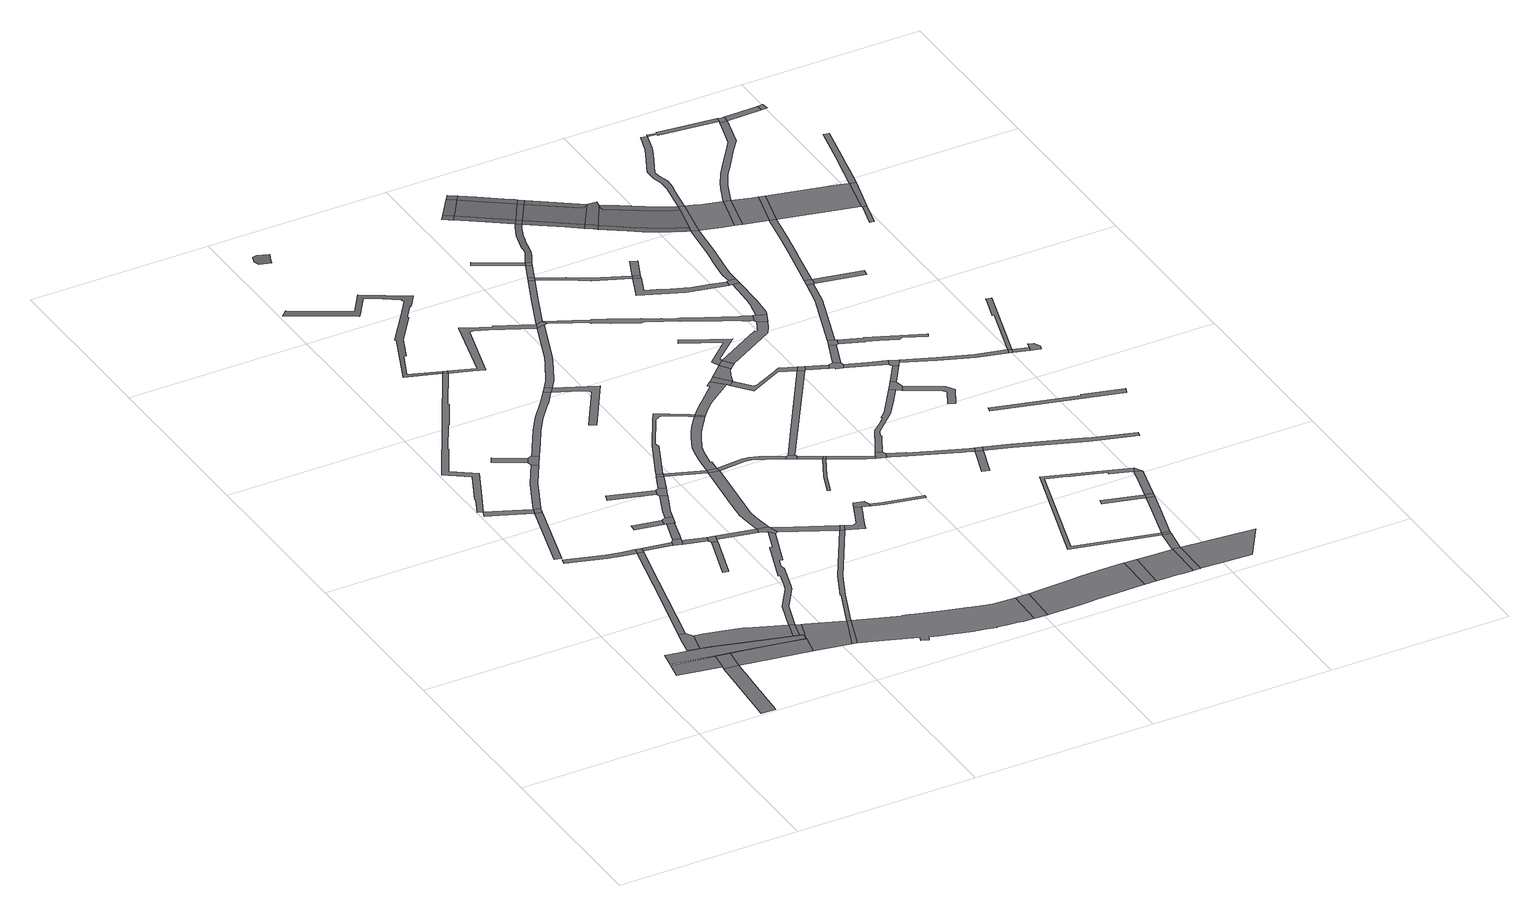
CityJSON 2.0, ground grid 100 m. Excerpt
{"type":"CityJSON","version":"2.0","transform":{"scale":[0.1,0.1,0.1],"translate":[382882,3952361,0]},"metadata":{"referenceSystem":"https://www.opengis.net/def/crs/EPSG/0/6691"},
"CityObjects":{
"road1":{"type":"Road","attributes":{"name":"都道25号","class":"1040","function":"3","RoadStructureAttribute.sectionType":"1"},"geometry":[{"type":"MultiSurface","lod":"1","boundaries":[[[0,1,2,3,4,5]]]}]},
"road2":{"type":"Road","attributes":{"class":"1040","RoadStructureAttribute.sectionType":"1"},"geometry":[{"type":"MultiSurface","lod":"1","boundaries":[[[6,7,8,9,10,11,12]]]}]},
"road3":{"type":"Road","attributes":{"name":"都道25号","class":"1040","function":"3","RoadStructureAttribute.sectionType":"4"},"geometry":[{"type":"MultiSurface","lod":"1","boundaries":[[[13,14,15,16,17,18,19]]]}]},
"road4":{"type":"Road","attributes":{"name":"都道25号","class":"1040","function":"3","RoadStructureAttribute.sectionType":"4"},"geometry":[{"type":"MultiSurface","lod":"1","boundaries":[[[4,3,20,6,12,21]]]}]},
"road5":{"type":"Road","attributes":{"name":"都道25号","class":"1040","function":"3","RoadStructureAttribute.sectionType":"1"},"geometry":[{"type":"MultiSurface","lod":"1","boundaries":[[[22,23,24,25,26,27,28,29,30]]]}]},
"road6":{"type":"Road","attributes":{"class":"1040","RoadStructureAttribute.sectionType":"1"},"geometry":[{"type":"MultiSurface","lod":"1","boundaries":[[[31,32,33,34]]]}]},
"road7":{"type":"Road","attributes":{"class":"1040","RoadStructureAttribute.sectionType":"1"},"geometry":[{"type":"MultiSurface","lod":"1","boundaries":[[[35,36,37,31,38]]]}]},
"road8":{"type":"Road","attributes":{"class":"1040","RoadStructureAttribute.sectionType":"1"},"geometry":[{"type":"MultiSurface","lod":"1","boundaries":[[[39,40,41,13,19,42,43]]]}]},
"road9":{"type":"Road","attributes":{"name":"都道25号","class":"1040","function":"3","RoadStructureAttribute.sectionType":"1"},"geometry":[{"type":"MultiSurface","lod":"1","boundaries":[[[21,12,44,45,46,47]]]}]},
"road10":{"type":"Road","attributes":{"name":"都道25号","class":"1040","function":"3","RoadStructureAttribute.sectionType":"1"},"geometry":[{"type":"MultiSurface","lod":"1","boundaries":[[[18,17,48,49,50,51,52,53,54,55]]]}]},
"road11":{"type":"Road","attributes":{"class":"1040","RoadStructureAttribute.sectionType":"1"},"geometry":[{"type":"MultiSurface","lod":"1","boundaries":[[[56,57,58,59,39,60,61,62]]]}]},
"road12":{"type":"Road","attributes":{"class":"1040","RoadStructureAttribute.sectionType":"4"},"geometry":[{"type":"MultiSurface","lod":"1","boundaries":[[[38,31,34,63,64]]]}]},
"road13":{"type":"Road","attributes":{"class":"1040","RoadStructureAttribute.sectionType":"4"},"geometry":[{"type":"MultiSurface","lod":"1","boundaries":[[[60,39,43,65,66]]]}]},
"road14":{"type":"Road","attributes":{"name":"都道25号","class":"1040","function":"3","RoadStructureAttribute.sectionType":"4"},"geometry":[{"type":"MultiSurface","lod":"1","boundaries":[[[50,49,67,68,69]]]}]},
"road15":{"type":"Road","attributes":{"name":"都道25号","class":"1040","function":"3","RoadStructureAttribute.sectionType":"1"},"geometry":[{"type":"MultiSurface","lod":"1","boundaries":[[[68,67,70,71,72]]]}]},
"road16":{"type":"Road","attributes":{"class":"1040","RoadStructureAttribute.sectionType":"1"},"geometry":[{"type":"MultiSurface","lod":"1","boundaries":[[[73,74,38,64,75,76]]]}]},
"road17":{"type":"Road","attributes":{"class":"1040","RoadStructureAttribute.sectionType":"1"},"geometry":[{"type":"MultiSurface","lod":"1","boundaries":[[[77,78,79,80,81,82,35,83,84,85,86,87,88,89,90,91,92]]]}]},
"road18":{"type":"Road","attributes":{"class":"1040","RoadStructureAttribute.sectionType":"1"},"geometry":[{"type":"MultiSurface","lod":"1","boundaries":[[[66,65,93,94,95]]]}]},
"road19":{"type":"Road","attributes":{"name":"都道25号","class":"1040","function":"3","RoadStructureAttribute.sectionType":"1"},"geometry":[{"type":"MultiSurface","lod":"1","boundaries":[[[71,70,45,44,96,97,98,99]]]}]},
"road20":{"type":"Road","attributes":{"class":"1040","RoadStructureAttribute.sectionType":"1"},"geometry":[{"type":"MultiSurface","lod":"1","boundaries":[[[100,101,102,103]]]}]},
"road21":{"type":"Road","attributes":{"class":"1040","RoadStructureAttribute.sectionType":"4"},"geometry":[{"type":"MultiSurface","lod":"1","boundaries":[[[104,95,94,105,106,107]]]}]},
"road22":{"type":"Road","attributes":{"class":"1040","RoadStructureAttribute.sectionType":"1"},"geometry":[{"type":"MultiSurface","lod":"1","boundaries":[[[108,109,110,111]]]}]},
"road23":{"type":"Road","attributes":{"name":"都道25号","class":"1040","function":"3","RoadStructureAttribute.sectionType":"4"},"geometry":[{"type":"MultiSurface","lod":"1","boundaries":[[[97,96,112,113,114]]]}]},
"road24":{"type":"Road","attributes":{"class":"1040","RoadStructureAttribute.sectionType":"4"},"geometry":[{"type":"MultiSurface","lod":"1","boundaries":[[[115,103,102,73,76,116]]]}]},
"road25":{"type":"Road","attributes":{"class":"1040","RoadStructureAttribute.sectionType":"1"},"geometry":[{"type":"MultiSurface","lod":"1","boundaries":[[[117,118,119,120]]]}]},
"road26":{"type":"Road","attributes":{"class":"1040","RoadStructureAttribute.sectionType":"1"},"geometry":[{"type":"MultiSurface","lod":"1","boundaries":[[[121,104,107,122,123]]]}]},
"road27":{"type":"Road","attributes":{"class":"1040","RoadStructureAttribute.sectionType":"1"},"geometry":[{"type":"MultiSurface","lod":"1","boundaries":[[[106,105,124,125,126]]]}]},
"road28":{"type":"Road","attributes":{"class":"1040","RoadStructureAttribute.sectionType":"4"},"geometry":[{"type":"MultiSurface","lod":"1","boundaries":[[[127,111,110,121,123,128,129,130]]]}]},
"road29":{"type":"Road","attributes":{"class":"1040","RoadStructureAttribute.sectionType":"1"},"geometry":[{"type":"MultiSurface","lod":"1","boundaries":[[[131,132,133,134,135,136,137,138,50,69,139,140,141,142,143,144,145,146]]]}]},
"road30":{"type":"Road","attributes":{"class":"1040","RoadStructureAttribute.sectionType":"4"},"geometry":[{"type":"MultiSurface","lod":"1","boundaries":[[[125,124,117,120,147,148]]]}]},
"road31":{"type":"Road","attributes":{"class":"1040","RoadStructureAttribute.sectionType":"1"},"geometry":[{"type":"MultiSurface","lod":"1","boundaries":[[[149,150,151,152,153]]]}]},
"road32":{"type":"Road","attributes":{"class":"1040","RoadStructureAttribute.sectionType":"1"},"geometry":[{"type":"MultiSurface","lod":"1","boundaries":[[[154,155,156,127,130,157,158,159,160]]]}]},
"road33":{"type":"Road","attributes":{"class":"1040","RoadStructureAttribute.sectionType":"1"},"geometry":[{"type":"MultiSurface","lod":"1","boundaries":[[[148,147,161,162]]]}]},
"road34":{"type":"Road","attributes":{"class":"1040","RoadStructureAttribute.sectionType":"4"},"geometry":[{"type":"MultiSurface","lod":"1","boundaries":[[[163,153,152,154,160,164,165]]]}]},
"road35":{"type":"Road","attributes":{"class":"1040","RoadStructureAttribute.sectionType":"1"},"geometry":[{"type":"MultiSurface","lod":"2","boundaries":[[[166,167,168,169,170,171,172,173,174,175,176,177,178,179,180,181,182,183,184,185,186,187,188,189,190,77,191]]],"semantics":{"surfaces":[{"type":"TrafficArea","function":"1000"}],"values":[0]}}]},
"road36":{"type":"Road","attributes":{"class":"1040","RoadStructureAttribute.sectionType":"1"},"geometry":[{"type":"MultiSurface","lod":"1","boundaries":[[[192,193,194,195,196,197,198,115,116,199,200,201,202,203,204,205]]]}]},
"road37":{"type":"Road","attributes":{"class":"1040","RoadStructureAttribute.sectionType":"4"},"geometry":[{"type":"MultiSurface","lod":"1","boundaries":[[[191,77,92,206]]]}]},
"road38":{"type":"Road","attributes":{"class":"1040","RoadStructureAttribute.sectionType":"1"},"geometry":[{"type":"MultiSurface","lod":"1","boundaries":[[[207,163,165,208]]]}]},
"road39":{"type":"Road","attributes":{"class":"1040","RoadStructureAttribute.sectionType":"4"},"geometry":[{"type":"MultiSurface","lod":"1","boundaries":[[[209,210,207,208,211,212]]]}]},
"road40":{"type":"Road","attributes":{"class":"1040","RoadStructureAttribute.sectionType":"1"},"geometry":[{"type":"MultiSurface","lod":"1","boundaries":[[[213,214,215,216,97,114,217,218,219,220]]]}]},
"road41":{"type":"Road","attributes":{"class":"1040","RoadStructureAttribute.sectionType":"4"},"geometry":[{"type":"MultiSurface","lod":"1","boundaries":[[[162,161,131,146,221,222]]]}]},
"road42":{"type":"Road","attributes":{"class":"1040","RoadStructureAttribute.sectionType":"4"},"geometry":[{"type":"MultiSurface","lod":"2","boundaries":[[[223,224,225,226,227,228,229]]],"semantics":{"surfaces":[{"type":"TrafficArea","function":"1020"}],"values":[0]}}]},
"road43":{"type":"Road","attributes":{"name":"都道25号","class":"1040","function":"3","RoadStructureAttribute.sectionType":"1"},"geometry":[{"type":"MultiSurface","lod":"1","boundaries":[[[114,113,230,231,232,233,234,235,236,237,238,239,240,241,242,243,244,245,246,247,248,249,250,251,252,253,254,255,256,257,258,259,260]]]}]},
"road44":{"type":"Road","attributes":{"class":"1040","RoadStructureAttribute.sectionType":"1"},"geometry":[{"type":"MultiSurface","lod":"1","boundaries":[[[211,208,261,262]]]}]},
"road45":{"type":"Road","attributes":{"class":"1040","RoadStructureAttribute.sectionType":"1"},"geometry":[{"type":"MultiSurface","lod":"1","boundaries":[[[261,263,264,265,162,222,266,267,268]]]}]},
"road46":{"type":"Road","attributes":{"class":"1040","RoadStructureAttribute.sectionType":"4"},"geometry":[{"type":"MultiSurface","lod":"1","boundaries":[[[269,192,205,270]]]}]},
"road47":{"type":"Road","attributes":{"class":"1040","RoadStructureAttribute.sectionType":"1"},"geometry":[{"type":"MultiSurface","lod":"1","boundaries":[[[222,221,213,271,272]]]}]},
"road48":{"type":"Road","attributes":{"class":"1040","RoadStructureAttribute.sectionType":"4"},"geometry":[{"type":"MultiSurface","lod":"1","boundaries":[[[262,261,268,273]]]}]},
"road49":{"type":"Road","attributes":{"class":"1040","RoadStructureAttribute.sectionType":"1"},"geometry":[{"type":"MultiSurface","lod":"1","boundaries":[[[270,205,274,275,276,277,278,279]]]}]},
"road50":{"type":"Road","attributes":{"class":"1040","RoadStructureAttribute.sectionType":"1"},"geometry":[{"type":"MultiSurface","lod":"1","boundaries":[[[280,281,282,206,92,283,284,285,286,287,288,289,290,291,292,293,294,295]]]}]},
"road51":{"type":"Road","attributes":{"class":"1040","RoadStructureAttribute.sectionType":"1"},"geometry":[{"type":"MultiSurface","lod":"1","boundaries":[[[296,297,298,299,209,212,300,301,302,303,304,305,306,307,308,309,310,311,312]]]}]},
"road52":{"type":"Road","attributes":{"class":"1040","RoadStructureAttribute.sectionType":"4"},"geometry":[{"type":"MultiSurface","lod":"1","boundaries":[[[271,213,220,313]]]}]},
"road53":{"type":"Road","attributes":{"class":"1040","RoadStructureAttribute.sectionType":"1"},"geometry":[{"type":"MultiSurface","lod":"1","boundaries":[[[314,290,315,316,317,269,270,318,319,320,321]]]}]},
"road54":{"type":"Road","attributes":{"class":"1040","RoadStructureAttribute.sectionType":"1"},"geometry":[{"type":"MultiSurface","lod":"1","boundaries":[[[306,322,323,324,325,326,327,328,329,330,331,262,273,332,333,334,335,336,337,338,339,340]]]}]},
"road55":{"type":"Road","attributes":{"class":"1040","RoadStructureAttribute.sectionType":"1"},"geometry":[{"type":"MultiSurface","lod":"1","boundaries":[[[341,342,343,344,313,220,345,346,347,348]]]}]},
"road56":{"type":"Road","attributes":{"class":"1040","RoadStructureAttribute.sectionType":"1"},"geometry":[{"type":"MultiSurface","lod":"1","boundaries":[[[349,350,273,268,351,352,353,354,355,356,357,358]]]}]},
"road57":{"type":"Road","attributes":{"name":"都道25号","class":"1040","function":"3","RoadStructureAttribute.sectionType":"4"},"geometry":[{"type":"MultiSurface","lod":"1","boundaries":[[[359,360,361,362,363,364,250,249,365]]]}]},
"road58":{"type":"Road","attributes":{"class":"1040","RoadStructureAttribute.sectionType":"4"},"geometry":[{"type":"MultiSurface","lod":"1","boundaries":[[[366,367,368,341,348,369,370]]]}]},
"road59":{"type":"Road","attributes":{"class":"1040","RoadStructureAttribute.sectionType":"4"},"geometry":[{"type":"MultiSurface","lod":"1","boundaries":[[[307,306,340,371,372]]]}]},
"road60":{"type":"Road","attributes":{"class":"1040","RoadStructureAttribute.sectionType":"4"},"geometry":[{"type":"MultiSurface","lod":"1","boundaries":[[[373,291,290,314,374]]]}]},
"road61":{"type":"Road","attributes":{"class":"1040","RoadStructureAttribute.sectionType":"4"},"geometry":[{"type":"MultiSurface","lod":"1","boundaries":[[[375,356,355,376,377,378,379,380]]]}]},
"road62":{"type":"Road","attributes":{"class":"1040","RoadStructureAttribute.sectionType":"1"},"geometry":[{"type":"MultiSurface","lod":"1","boundaries":[[[381,382,383,384,385,386]]]}]},
"road63":{"type":"Road","attributes":{"class":"1040","RoadStructureAttribute.sectionType":"1"},"geometry":[{"type":"MultiSurface","lod":"1","boundaries":[[[379,378,381,387]]]}]},
"road64":{"type":"Road","attributes":{"class":"1040","RoadStructureAttribute.sectionType":"1"},"geometry":[{"type":"MultiSurface","lod":"1","boundaries":[[[370,369,388,389,390,391,392,393]]]}]},
"road65":{"type":"Road","attributes":{"class":"1040","RoadStructureAttribute.sectionType":"1"},"geometry":[{"type":"MultiSurface","lod":"1","boundaries":[[[394,395,396,397,398,399,400,307,372,401,402,403,404]]]}]},
"road66":{"type":"Road","attributes":{"class":"1040","RoadStructureAttribute.sectionType":"4"},"geometry":[{"type":"MultiSurface","lod":"1","boundaries":[[[387,381,386,405]]]}]},
"road67":{"type":"Road","attributes":{"class":"1040","RoadStructureAttribute.sectionType":"1"},"geometry":[{"type":"MultiSurface","lod":"1","boundaries":[[[406,407,291,373,408,409]]]}]},
"road68":{"type":"Road","attributes":{"name":"都道25号","class":"1040","function":"3","RoadStructureAttribute.sectionType":"1"},"geometry":[{"type":"MultiSurface","lod":"1","boundaries":[[[410,411,412,413,414,415,416,359,365,417,418,419,420,421,422,423,424,425]]]}]},
"road69":{"type":"Road","attributes":{"class":"1040","RoadStructureAttribute.sectionType":"1"},"geometry":[{"type":"MultiSurface","lod":"1","boundaries":[[[405,386,426,427,428,429]]]}]},
"road70":{"type":"Road","attributes":{"class":"1040","RoadStructureAttribute.sectionType":"1"},"geometry":[{"type":"MultiSurface","lod":"1","boundaries":[[[430,431,432,433]]]}]},
"road71":{"type":"Road","attributes":{"class":"1040","RoadStructureAttribute.sectionType":"4"},"geometry":[{"type":"MultiSurface","lod":"1","boundaries":[[[434,394,404,435,436]]]}]},
"road72":{"type":"Road","attributes":{"class":"1040","RoadStructureAttribute.sectionType":"4"},"geometry":[{"type":"MultiSurface","lod":"1","boundaries":[[[437,406,409,438]]]}]},
"road73":{"type":"Road","attributes":{"class":"1040","RoadStructureAttribute.sectionType":"1"},"geometry":[{"type":"MultiSurface","lod":"1","boundaries":[[[432,437,438,439]]]}]},
"road74":{"type":"Road","attributes":{"class":"1040","RoadStructureAttribute.sectionType":"1"},"geometry":[{"type":"MultiSurface","lod":"1","boundaries":[[[440,434,436,441,442,443]]]}]},
"road75":{"type":"Road","attributes":{"class":"1040","RoadStructureAttribute.sectionType":"1"},"geometry":[{"type":"MultiSurface","lod":"1","boundaries":[[[444,445,375,380,446]]]}]},
"road76":{"type":"Road","attributes":{"class":"1040","RoadStructureAttribute.sectionType":"4"},"geometry":[{"type":"MultiSurface","lod":"1","boundaries":[[[447,448,428,427,449,450,451]]]}]},
"road77":{"type":"Road","attributes":{"class":"1040","RoadStructureAttribute.sectionType":"4"},"geometry":[{"type":"MultiSurface","lod":"1","boundaries":[[[433,432,439,452,453]]]}]},
"road78":{"type":"Road","attributes":{"class":"1040","RoadStructureAttribute.sectionType":"4"},"geometry":[{"type":"MultiSurface","lod":"1","boundaries":[[[454,440,443,455,456]]]}]},
"road79":{"type":"Road","attributes":{"class":"1040","RoadStructureAttribute.sectionType":"1"},"geometry":[{"type":"MultiSurface","lod":"1","boundaries":[[[373,374,457,458,459,460,461,462,463,464,465,466,467,468,469,470,471,472,473,474,475,476,477,478,479,480,481,482,483,484,485,486,487,488,489,490,491,492,493,494,495,496]]]}]},
"road80":{"type":"Road","attributes":{"class":"1040","RoadStructureAttribute.sectionType":"1"},"geometry":[{"type":"MultiSurface","lod":"1","boundaries":[[[436,435,497,498,444,499,500,501,502,503,504]]]}]},
"road81":{"type":"Road","attributes":{"name":"都道25号","class":"1040","function":"3","usage":"2","RoadStructureAttribute.sectionType":"4"},"geometry":[{"type":"MultiSurface","lod":"2","boundaries":[[[505,506,507,508]],[[506,509,510,511,507]],[[512,505,508,513]]],"semantics":{"surfaces":[{"type":"TrafficArea","function":"1020"},{"type":"TrafficArea","function":"2000"}],"values":[0,1,1]}}]},
"road82":{"type":"Road","attributes":{"class":"1040","RoadStructureAttribute.sectionType":"1"},"geometry":[{"type":"MultiSurface","lod":"1","boundaries":[[[514,515,516,517,440,454,518,519,520]]]}]},
"road83":{"type":"Road","attributes":{"class":"1040","RoadStructureAttribute.sectionType":"1"},"geometry":[{"type":"MultiSurface","lod":"1","boundaries":[[[438,409,521,522,523,524,525,526]]]}]},
"road84":{"type":"Road","attributes":{"class":"1040","RoadStructureAttribute.sectionType":"1"},"geometry":[{"type":"MultiSurface","lod":"2","boundaries":[[[527,528,529,530,531,532,533,534,535,536,537,433,453,538,539,540,541,542,543,544,545,546]]],"semantics":{"surfaces":[{"type":"TrafficArea","function":"1000"}],"values":[0]}}]},
"road85":{"type":"Road","attributes":{"name":"都道25号","class":"1040","function":"3","RoadStructureAttribute.sectionType":"4"},"geometry":[{"type":"MultiSurface","lod":"1","boundaries":[[[425,424,547,548,549]]]}]},
"road86":{"type":"Road","attributes":{"class":"1040","RoadStructureAttribute.sectionType":"1"},"geometry":[{"type":"MultiSurface","lod":"1","boundaries":[[[450,449,550,551,552,553,554,555,556,557,558,559,560]]]}]},
"road87":{"type":"Road","attributes":{"name":"都道25号","class":"1040","function":"3","usage":"2","RoadStructureAttribute.sectionType":"1"},"geometry":[{"type":"MultiSurface","lod":"2","boundaries":[[[561,508,507,562,563]],[[507,511,564,527,562]],[[513,508,561,563,565,566,567,568]]],"semantics":{"surfaces":[{"type":"TrafficArea","function":"1000"},{"type":"TrafficArea","function":"2000"}],"values":[0,1,1]}}]},
"road88":{"type":"Road","attributes":{"class":"1040","RoadStructureAttribute.sectionType":"1"},"geometry":[{"type":"MultiSurface","lod":"1","boundaries":[[[569,570,571,572,573,574,575,576,577,578,579,447,451,580,581,582,583,584,585,586,587]]]}]},
"road89":{"type":"Road","attributes":{"class":"1040","RoadStructureAttribute.sectionType":"1"},"geometry":[{"type":"MultiSurface","lod":"1","boundaries":[[[588,589,590,591,454,456,592,593,594,595]]]}]},
"road90":{"type":"Road","attributes":{"name":"都道25号","class":"1040","function":"3","RoadStructureAttribute.sectionType":"1"},"geometry":[{"type":"MultiSurface","lod":"1","boundaries":[[[548,547,596,597,598,599,600,601,602]]]}]},
"road91":{"type":"Road","attributes":{"class":"1040","RoadStructureAttribute.sectionType":"4"},"geometry":[{"type":"MultiSurface","lod":"1","boundaries":[[[499,444,446,603,604]]]}]},
"road92":{"type":"Road","attributes":{"class":"1040","RoadStructureAttribute.sectionType":"4"},"geometry":[{"type":"MultiSurface","lod":"1","boundaries":[[[524,523,605,606]]]}]},
"road93":{"type":"Road","attributes":{"class":"1040","RoadStructureAttribute.sectionType":"1"},"geometry":[{"type":"MultiSurface","lod":"1","boundaries":[[[555,607,608,609]]]}]},
"road94":{"type":"Road","attributes":{"name":"都道25号","class":"1040","function":"3","usage":"2","RoadStructureAttribute.sectionType":"4"},"geometry":[{"type":"MultiSurface","lod":"2","boundaries":[[[563,562,610,611]],[[565,563,611,612]],[[562,527,546,610]]],"semantics":{"surfaces":[{"type":"TrafficArea","function":"1020"},{"type":"TrafficArea","function":"2000"}],"values":[0,1,1]}}]},
"road95":{"type":"Road","attributes":{"class":"1040","RoadStructureAttribute.sectionType":"1"},"geometry":[{"type":"MultiSurface","lod":"1","boundaries":[[[604,603,613,614]]]}]},
"road96":{"type":"Road","attributes":{"class":"1040","RoadStructureAttribute.sectionType":"1"},"geometry":[{"type":"MultiSurface","lod":"1","boundaries":[[[615,524,606,616]]]}]},
"road97":{"type":"Road","attributes":{"class":"1040","RoadStructureAttribute.sectionType":"4"},"geometry":[{"type":"MultiSurface","lod":"1","boundaries":[[[556,555,609,617]]]}]},
"road98":{"type":"Road","attributes":{"name":"都道25号","class":"1040","function":"3","RoadStructureAttribute.sectionType":"4"},"geometry":[{"type":"MultiSurface","lod":"1","boundaries":[[[618,601,600,619,620]]]}]},
"road99":{"type":"Road","attributes":{"class":"1040","RoadStructureAttribute.sectionType":"1"},"geometry":[{"type":"MultiSurface","lod":"1","boundaries":[[[523,621,622,623,624,625,626,627,628,629,630,631,632,605]]]}]},
"road100":{"type":"Road","attributes":{"class":"1040","RoadStructureAttribute.sectionType":"4"},"geometry":[{"type":"MultiSurface","lod":"1","boundaries":[[[633,614,613,634,635,636,637,638,639]]]}]},
"road101":{"type":"Road","attributes":{"name":"都道25号","class":"1040","function":"3","usage":"2","RoadStructureAttribute.sectionType":"1"},"geometry":[{"type":"MultiSurface","lod":"2","boundaries":[[[640,641,642,611,610,643,644]],[[610,546,645,646,643]],[[612,611,642,641,640,644,647]]],"semantics":{"surfaces":[{"type":"TrafficArea","function":"1000"},{"type":"TrafficArea","function":"2000"}],"values":[0,1,1]}}]},
"road102":{"type":"Road","attributes":{"class":"1040","RoadStructureAttribute.sectionType":"1"},"geometry":[{"type":"MultiSurface","lod":"1","boundaries":[[[648,649,650,651,652,653,654,655,656,657,658,659,660,661,662,663]]]}]},
"road103":{"type":"Road","attributes":{"class":"1040","RoadStructureAttribute.sectionType":"1"},"geometry":[{"type":"MultiSurface","lod":"1","boundaries":[[[650,618,620,664]]]}]},
"road104":{"type":"Road","attributes":{"class":"1040","RoadStructureAttribute.sectionType":"4"},"geometry":[{"type":"MultiSurface","lod":"1","boundaries":[[[477,476,588,595,665,666]]]}]},
"road105":{"type":"Road","attributes":{"class":"1040","RoadStructureAttribute.sectionType":"4"},"geometry":[{"type":"MultiSurface","lod":"1","boundaries":[[[651,650,664,667,668]]]}]},
"road106":{"type":"Road","attributes":{"class":"1040","RoadStructureAttribute.sectionType":"4"},"geometry":[{"type":"MultiSurface","lod":"1","boundaries":[[[669,569,587,670,671,672]]]}]},
"road107":{"type":"Road","attributes":{"class":"1040","RoadStructureAttribute.sectionType":"1"},"geometry":[{"type":"MultiSurface","lod":"1","boundaries":[[[673,633,639,674]]]}]},
"road108":{"type":"Road","attributes":{"class":"1040","RoadStructureAttribute.sectionType":"1"},"geometry":[{"type":"MultiSurface","lod":"1","boundaries":[[[675,676,638,637,677,678,679]]]}]},
"road109":{"type":"Road","attributes":{"name":"都道25号","class":"1040","function":"3","usage":"2","RoadStructureAttribute.sectionType":"4"},"geometry":[{"type":"MultiSurface","lod":"2","boundaries":[[[647,644,643,680,681,682,683]],[[680,643,646,684,685,681]]],"semantics":{"surfaces":[{"type":"TrafficArea","function":"1020"},{"type":"TrafficArea","function":"2000"}],"values":[0,1]}}]},
"road110":{"type":"Road","attributes":{"class":"1040","RoadStructureAttribute.sectionType":"1"},"geometry":[{"type":"MultiSurface","lod":"1","boundaries":[[[686,687,688,666,665,689,690,691]]]}]},
"road111":{"type":"Road","attributes":{"class":"1040","RoadStructureAttribute.sectionType":"1"},"geometry":[{"type":"MultiSurface","lod":"1","boundaries":[[[692,693,694,695,696,697]]]}]},
"road112":{"type":"Road","attributes":{"class":"1040","RoadStructureAttribute.sectionType":"4"},"geometry":[{"type":"MultiSurface","lod":"1","boundaries":[[[698,673,674,699,700,701]]]}]},
"road113":{"type":"Road","attributes":{"class":"1040","RoadStructureAttribute.sectionType":"1"},"geometry":[{"type":"MultiSurface","lod":"1","boundaries":[[[702,669,672,703]]]}]},
"road114":{"type":"Road","attributes":{"class":"1040","RoadStructureAttribute.sectionType":"1"},"geometry":[{"type":"MultiSurface","lod":"1","boundaries":[[[671,670,704,705,706,707,708,709]]]}]},
"road115":{"type":"Road","attributes":{"class":"1040","RoadStructureAttribute.sectionType":"1"},"geometry":[{"type":"MultiSurface","lod":"1","boundaries":[[[695,710,651,668,711,712]]]}]},
"road116":{"type":"Road","attributes":{"class":"1040","RoadStructureAttribute.sectionType":"4"},"geometry":[{"type":"MultiSurface","lod":"1","boundaries":[[[713,625,624,686,691,714]]]}]},
"road117":{"type":"Road","attributes":{"name":"都道305号","class":"1040","function":"3","RoadStructureAttribute.sectionType":"1"},"geometry":[{"type":"MultiSurface","lod":"1","boundaries":[[[620,619,715,716,717,718]]]}]},
"road118":{"type":"Road","attributes":{"class":"1040","RoadStructureAttribute.sectionType":"4"},"geometry":[{"type":"MultiSurface","lod":"1","boundaries":[[[679,678,702,703,719,720]]]}]},
"road119":{"type":"Road","attributes":{"class":"1040","RoadStructureAttribute.sectionType":"4"},"geometry":[{"type":"MultiSurface","lod":"1","boundaries":[[[696,695,712,721]]]}]},
"road120":{"type":"Road","attributes":{"name":"都道25号","class":"1040","function":"3","usage":"2","RoadStructureAttribute.sectionType":"1"},"geometry":[{"type":"MultiSurface","lod":"2","boundaries":[[[722,723,724,725,726,727,728,729,730,731,682,681,732,733,734,735,736,737,738,739,740,741,742,743]],[[741,740,739,738,737,736,735,734,733,732,681,685,744,745,746,747,748,749,750,751,742]],[[682,731,730,729,728,727,726,725,724,723,722,743,752,753,754,755,756,757,758,759]]],"semantics":{"surfaces":[{"type":"TrafficArea","function":"1000"},{"type":"TrafficArea","function":"2000"}],"values":[0,1,1]}}]},
"road121":{"type":"Road","attributes":{"class":"1040","RoadStructureAttribute.sectionType":"1"},"geometry":[{"type":"MultiSurface","lod":"1","boundaries":[[[751,760,761,762,763,764,713,714,765,766,767,768,769]]]}]},
"road122":{"type":"Road","attributes":{"class":"1040","RoadStructureAttribute.sectionType":"1"},"geometry":[{"type":"MultiSurface","lod":"1","boundaries":[[[770,771,772,698,701,773,774]]]}]},
"road123":{"type":"Road","attributes":{"class":"1040","RoadStructureAttribute.sectionType":"1"},"geometry":[{"type":"MultiSurface","lod":"1","boundaries":[[[617,609,775,776,777,778,779,780,781,782,783,784]]]}]},
"road124":{"type":"Road","attributes":{"class":"1040","RoadStructureAttribute.sectionType":"1"},"geometry":[{"type":"MultiSurface","lod":"1","boundaries":[[[661,785,696,721,786]]]}]},
"road125":{"type":"Road","attributes":{"class":"1040","RoadStructureAttribute.sectionType":"1"},"geometry":[{"type":"MultiSurface","lod":"1","boundaries":[[[700,699,787,788,789,790,791,792,793,794,795,796]]]}]},
"road126":{"type":"Road","attributes":{"class":"1040","RoadStructureAttribute.sectionType":"4"},"geometry":[{"type":"MultiSurface","lod":"1","boundaries":[[[662,661,786]]]}]},
"road127":{"type":"Road","attributes":{"name":"都道25号","class":"1040","function":"3","usage":"2","RoadStructureAttribute.sectionType":"4"},"geometry":[{"type":"MultiSurface","lod":"1","boundaries":[[[752,751,769,797]]]}]},
"road128":{"type":"Road","attributes":{"class":"1040","RoadStructureAttribute.sectionType":"4"},"geometry":[{"type":"MultiSurface","lod":"1","boundaries":[[[798,770,774,799,800]]]}]},
"road129":{"type":"Road","attributes":{"class":"1040","RoadStructureAttribute.sectionType":"1"},"geometry":[{"type":"MultiSurface","lod":"1","boundaries":[[[720,719,801,802,803,804,805,806]]]}]},
"road130":{"type":"Road","attributes":{"name":"都道25号","class":"1040","function":"3","usage":"2","RoadStructureAttribute.sectionType":"1"},"geometry":[{"type":"MultiSurface","lod":"1","boundaries":[[[797,769,807,808,809,810,811]]]}]},
"road131":{"type":"Road","attributes":{"class":"1040","RoadStructureAttribute.sectionType":"1"},"geometry":[{"type":"MultiSurface","lod":"1","boundaries":[[[812,813,814,815,816,817,818]]]}]},
"road132":{"type":"Road","attributes":{"class":"1040","RoadStructureAttribute.sectionType":"1"},"geometry":[{"type":"MultiSurface","lod":"1","boundaries":[[[800,799,819,820]]]}]},
"road133":{"type":"Road","attributes":{"class":"1040","RoadStructureAttribute.sectionType":"1"},"geometry":[{"type":"MultiSurface","lod":"1","boundaries":[[[821,822,823,798,800,824,825,826,827]]]}]},
"road134":{"type":"Road","attributes":{"name":"都道25号","class":"1040","function":"3","usage":"2","RoadStructureAttribute.sectionType":"4"},"geometry":[{"type":"MultiSurface","lod":"1","boundaries":[[[809,808,828,829]]]}]},
"road135":{"type":"Road","attributes":{"class":"1040","RoadStructureAttribute.sectionType":"1"},"geometry":[{"type":"MultiSurface","lod":"1","boundaries":[[[830,831,832,833,834,835,836,837,838,752,797,839,840,841,842,843,844,845,846]]]}]},
"road136":{"type":"Road","attributes":{"class":"1040","RoadStructureAttribute.sectionType":"4"},"geometry":[{"type":"MultiSurface","lod":"1","boundaries":[[[804,803,847,848,849]]]}]},
"road137":{"type":"Road","attributes":{"name":"都道25号","class":"1040","function":"3","usage":"2","RoadStructureAttribute.sectionType":"1"},"geometry":[{"type":"MultiSurface","lod":"1","boundaries":[[[829,828,821,850,851]]]}]},
"road138":{"type":"Road","attributes":{"class":"1040","RoadStructureAttribute.sectionType":"1"},"geometry":[{"type":"MultiSurface","lod":"1","boundaries":[[[849,848,852,853]]]}]},
"road139":{"type":"Road","attributes":{"name":"都道25号","class":"1040","function":"3","usage":"2","RoadStructureAttribute.sectionType":"4"},"geometry":[{"type":"MultiSurface","lod":"1","boundaries":[[[850,821,827,854]]]}]},
"road140":{"type":"Road","attributes":{"class":"1040","RoadStructureAttribute.sectionType":"4"},"geometry":[{"type":"MultiSurface","lod":"1","boundaries":[[[855,856,853,852,857,858,859]]]}]},
"road141":{"type":"Road","attributes":{"class":"1040","RoadStructureAttribute.sectionType":"1"},"geometry":[{"type":"MultiSurface","lod":"1","boundaries":[[[860,861,862,863,804,849,864]]]}]},
"road142":{"type":"Road","attributes":{"class":"1040","RoadStructureAttribute.sectionType":"1"},"geometry":[{"type":"MultiSurface","lod":"1","boundaries":[[[865,866,867,868,869,870,871,872,873,874,875,876,877,809,829,878,879,880,881,882,883,884,885]]]}]},
"road143":{"type":"Road","attributes":{"name":"都道25号","class":"1040","function":"3","usage":"2","RoadStructureAttribute.sectionType":"1"},"geometry":[{"type":"MultiSurface","lod":"1","boundaries":[[[854,827,886,887,888]]]}]},
"road144":{"type":"Road","attributes":{"class":"1040","RoadStructureAttribute.sectionType":"1"},"geometry":[{"type":"MultiSurface","lod":"1","boundaries":[[[889,846,890,891,892,893,894,895,896,897,898,899]]]}]},
"road145":{"type":"Road","attributes":{"class":"1040","RoadStructureAttribute.sectionType":"1"},"geometry":[{"type":"MultiSurface","lod":"1","boundaries":[[[900,901,902,903]]]}]},
"road146":{"type":"Road","attributes":{"name":"都道25号","class":"1040","function":"3","usage":"2","RoadStructureAttribute.sectionType":"4"},"geometry":[{"type":"MultiSurface","lod":"1","boundaries":[[[887,886,900,903,904]]]}]},
"road147":{"type":"Road","attributes":{"class":"1040","RoadStructureAttribute.sectionType":"4"},"geometry":[{"type":"MultiSurface","lod":"1","boundaries":[[[895,894,905,865,885,906,907]]]}]},
"road148":{"type":"Road","attributes":{"class":"1040","RoadStructureAttribute.sectionType":"1"},"geometry":[{"type":"MultiSurface","lod":"1","boundaries":[[[908,906,885,909]]]}]},
"road149":{"type":"Road","attributes":{"class":"1040","RoadStructureAttribute.sectionType":"1"},"geometry":[{"type":"MultiSurface","lod":"1","boundaries":[[[910,911,912,913,887,904,914,915,916,917]]]}]},
"road150":{"type":"Road","attributes":{"class":"1040","RoadStructureAttribute.sectionType":"4"},"geometry":[{"type":"MultiSurface","lod":"1","boundaries":[[[918,919,908,909,920]]]}]}
},
"vertices":[
[176,608,0],[159,513,0],[215,503,0],[392,470,0],[406,571,0],[231,599,0],
[390,455,0],[380,322,0],[356,13,0],[436,10,0],[458,293,0],[459,316,0],[469,444,0],
[342,829,0],[331,786,0],[310,684,0],[359,674,0],[375,671,0],[400,784,0],[376,822,0],
[391,463,0],[484,559,0],
[192,698,0],[178,617,0],[443,572,0],[533,557,0],[874,498,0],[881,528,0],[568,618,0],[449,650,0],[370,667,0],
[249,2125,0],[133,1718,0],[170,1709,0],[285,2113,0],
[32,2258,0],[18,2223,0],[87,2194,0],[261,2161,0],
[518,1567,0],[451,1285,0],[425,1177,0],[486,1291,0],[550,1561,0],
[853,380,0],[877,493,0],[745,517,0],[532,551,0],
[431,658,0],[829,548,0],[860,645,0],[664,723,0],[650,727,0],[631,733,0],[565,751,0],[449,777,0],
[166,1695,0],[158,1661,0],[368,1595,0],[445,1578,0],[526,1601,0],[451,1612,0],[376,1629,0],
[294,2144,0],[296,2148,0],
[552,1571,0],[557,1596,0],
[861,539,0],[886,629,0],[888,635,0],
[888,532,0],[915,619,0],[895,626,0],
[443,2512,0],[358,2368,0],[392,2351,0],[475,2492,0],
[459,3441,0],[14,2648,0],[139,2560,0],[50,2376,0],[55,2373,0],[5,2269,0],[129,2458,0],[184,2571,0],[60,2658,0],[156,2830,0],[152,2833,0],[260,3026,0],[264,3023,0],[353,3182,0],[345,3187,0],[483,3432,0],
[689,1549,0],[706,1544,0],[714,1572,0],
[1049,347,0],[1127,540,0],[1029,576,0],[934,612,0],
[302,2662,0],[282,2627,0],[439,2540,0],[457,2575,0],
[730,1589,0],[754,1530,0],[764,1562,0],[769,1580,0],
[612,1797,0],[606,1757,0],[759,1729,0],[766,1769,0],
[1062,345,0],[1076,340,0],[1147,534,0],
[485,2582,0],[517,2563,0],
[885,1476,0],[804,1215,0],[834,1207,0],[915,1468,0],
[773,1727,0],[777,1605,0],[809,1716,0],
[877,1495,0],[886,1527,0],[885,1527,0],
[792,1780,0],[813,1715,0],[814,1721,0],[828,1769,0],
[1174,1422,0],[1128,1293,0],[1112,1297,0],[1028,1056,0],[1037,1052,0],[1008,955,0],[1000,932,0],[913,806,0],[940,792,0],[1027,919,0],[1038,949,0],[1087,1100,0],[1082,1127,0],[1100,1175,0],[1117,1169,0],[1199,1395,0],
[921,1486,0],[929,1518,0],
[630,2093,0],[618,2055,0],[736,2019,0],[855,1982,0],[870,2019,0],
[863,1964,0],[826,1877,0],[809,1837,0],[829,1774,0],[830,1779,0],[845,1823,0],[899,1950,0],
[1131,1441,0],[1137,1474,0],
[889,2025,0],[901,1955,0],[925,2011,0],
[300,3519,0],[365,3671,0],[377,3666,0],[433,3799,0],[555,3963,0],[549,3968,0],[607,4047,0],[612,4043,0],[627,4063,0],[667,4121,0],[435,4263,0],[349,4139,0],[54,4309,0],[21,4276,0],[349,4087,0],[374,4122,0],[443,4222,0],[526,4170,0],[600,4121,0],[605,4099,0],[523,3987,0],[398,3819,0],[404,3815,0],[378,3753,0],[274,3507,0],[468,3459,0],
[812,3057,0],[800,3040,0],[759,2985,0],[664,2872,0],[601,2780,0],[523,2648,0],[512,2628,0],[574,2660,0],[633,2759,0],[661,2801,0],[694,2849,0],[753,2920,0],[789,2962,0],[844,3038,0],
[490,3450,0],
[930,2121,0],[965,2106,0],
[940,2141,0],[931,2123,0],[974,2127,0],[970,2128,0],
[1490,1266,0],[1283,912,0],[1212,757,0],[1216,754,0],[1234,746,0],[1305,901,0],[1453,1154,0],[1513,1257,0],
[1217,1402,0],[1198,1460,0],
[171,4814,0],[143,4807,0],[131,4767,0],[142,4737,0],[200,4717,0],[209,4739,0],[230,4789,0],
[1149,315,0],[1371,236,0],[1370,231,0],[1361,207,0],[1401,192,0],[1404,200,0],[1411,217,0],[1461,200,0],[1511,185,0],[1572,168,0],[1626,155,0],[1666,146,0],[1695,140,0],[1749,130,0],[1749,135,0],[1801,126,0],[1856,119,0],[1888,115,0],[1914,112,0],[1944,110,0],[1954,317,0],[1832,323,0],[1765,338,0],[1709,355,0],[1705,356,0],[1597,387,0],[1452,430,0],[1425,439,0],[1390,450,0],[1388,444,0],[1229,504,0],
[1173,2030,0],[1177,2053,0],
[1134,1710,0],[1124,1623,0],[1127,1567,0],[1185,1572,0],[1182,1621,0],[1231,2019,0],
[836,3089,0],[869,3070,0],
[1510,1303,0],[1243,1434,0],
[1228,2045,0],
[980,2975,0],[1015,2958,0],[1020,2941,0],[866,2692,0],[900,2671,0],[1085,2970,0],
[725,3762,0],[724,3758,0],[629,3401,0],[622,3382,0],[629,3379,0],[652,3371,0],[661,3368,0],[753,3699,0],[777,3706,0],[843,3675,0],[1061,3571,0],[1075,3607,0],[881,3699,0],[875,3690,0],[819,3717,0],[729,3760,0],
[1192,2625,0],[1164,2578,0],[1050,2379,0],[946,2154,0],[1077,2361,0],[1071,2384,0],[1175,2571,0],[1216,2592,0],[1251,2571,0],[1337,2520,0],[1360,2506,0],[1368,2516,0],[1344,2531,0],[1346,2534,0],[1260,2585,0],[1241,2598,0],[1240,2596,0],
[1531,1293,0],
[1106,3583,0],[969,3327,0],[942,3274,0],[872,3139,0],[905,3119,0],[957,3221,0],[1003,3312,0],[1074,3499,0],
[1333,2472,0],[1301,2429,0],[1276,2391,0],[1252,2350,0],[1231,2306,0],[1215,2269,0],[1206,2239,0],[1198,2205,0],[1191,2159,0],[1184,2112,0],[1234,2106,0],[1226,2107,0],[1244,2205,0],[1258,2251,0],[1297,2326,0],[1319,2365,0],[1342,2400,0],[1373,2442,0],[1400,2476,0],
[1649,1412,0],[1593,1285,0],[1573,1276,0],[1537,1290,0],[1609,1219,0],[1627,1263,0],[1663,1344,0],[1687,1397,0],
[1378,2058,0],[1347,2057,0],[1379,2032,0],[1414,2029,0],[1476,2002,0],[1520,1979,0],[1567,1954,0],[1579,1975,0],[1464,2038,0],[1415,2055,0],
[2028,318,0],[2027,318,0],[1995,318,0],[1987,319,0],[1968,317,0],[1957,316,0],[2019,106,0],
[1721,1434,0],[1667,1451,0],[1657,1429,0],[1724,1386,0],[1731,1403,0],
[1403,2479,0],[1408,2486,0],
[1114,3617,0],[1127,3588,0],
[1592,1978,0],[1583,1945,0],[1609,1932,0],[1617,1928,0],[1627,1951,0],[1623,1966,0],
[1726,1867,0],[1657,1733,0],[1609,1608,0],[1623,1604,0],[1671,1726,0],[1739,1859,0],
[1738,1889,0],
[1733,1383,0],[1795,1363,0],[1991,1320,0],[2004,1318,0],[2008,1337,0],[1797,1383,0],
[1576,2742,0],[1573,2740,0],[1545,2714,0],[1556,2703,0],[1459,2612,0],[1429,2584,0],[1392,2544,0],[1430,2511,0],[1465,2549,0],[1494,2576,0],[1634,2680,0],
[1750,1882,0],
[1230,3968,0],[1155,3798,0],[1185,3785,0],[1260,3954,0],
[2553,335,0],[2526,335,0],[2432,333,0],[2324,332,0],[2277,328,0],[2206,325,0],[2086,320,0],[2053,106,0],[2137,106,0],[2204,108,0],[2263,110,0],[2304,111,0],[2368,112,0],[2558,115,0],[2568,115,0],[2574,335,0],
[1912,1763,0],[1958,1746,0],[1967,1767,0],[1922,1786,0],
[1062,4248,0],[1049,4227,0],[1284,4089,0],[1294,4113,0],
[1607,2772,0],[1644,2667,0],[1676,2692,0],
[1241,3991,0],[1270,3977,0],
[1313,4077,0],
[1684,2847,0],[1691,2743,0],[1713,2786,0],[1722,2794,0],
[1998,2621,0],[1733,2202,0],[2034,2606,0],
[1982,1795,0],[1976,1783,0],[2009,1728,0],[2022,1760,0],[2013,1782,0],
[1321,4097,0],[1322,4099,0],
[1721,2881,0],[1743,2813,0],[1757,2826,0],
[1239,3531,0],[1310,3495,0],[1319,3482,0],[1389,3447,0],[1401,3438,0],[1534,3370,0],[1552,3369,0],[1627,3331,0],[1639,3327,0],[1696,3298,0],[1709,3288,0],[1765,3260,0],[1819,3232,0],[1829,3224,0],[1893,3192,0],[1907,3186,0],[1968,3155,0],[1980,3142,0],[2014,3125,0],[2030,3118,0],[2047,3160,0],[2031,3167,0],[2000,3182,0],[1983,3184,0],[1922,3215,0],[1909,3223,0],[1844,3255,0],[1832,3259,0],[1778,3286,0],[1723,3314,0],[1706,3318,0],[1649,3347,0],[1638,3354,0],[1563,3392,0],[1554,3405,0],[1420,3473,0],[1404,3478,0],[1335,3513,0],[1320,3512,0],[1248,3549,0],
[1726,2567,0],[1910,2658,0],[2015,2652,0],[1932,2687,0],[1920,2682,0],[1903,2672,0],[1765,2603,0],[1744,2608,0],
[1230,4803,0],[1145,4686,0],[1191,4653,0],[1273,4772,0],[1124,4656,0],[1152,4636,0],[1171,4623,0],[1251,4832,0],[1293,4802,0],
[1618,3145,0],[1605,3118,0],[1805,3017,0],[1669,2894,0],[1716,2896,0],[1858,3024,0],[1758,3074,0],
[1396,3882,0],[1500,3818,0],[1691,3737,0],[1700,3760,0],[1511,3840,0],[1408,3904,0],
[1420,4446,0],[1411,4429,0],[1405,4418,0],[1376,4357,0],[1374,4351,0],[1348,4260,0],[1346,4254,0],[1344,4236,0],[1342,4209,0],[1338,4195,0],[1322,4164,0],[1349,4149,0],[1367,4184,0],[1371,4201,0],[1381,4252,0],[1387,4276,0],[1391,4290,0],[1404,4332,0],[1429,4393,0],[1446,4427,0],
[2634,116,0],[2643,332,0],[2614,333,0],
[2046,1714,0],[2074,1703,0],[2210,1645,0],[2353,1589,0],[2397,1572,0],[2416,1565,0],[2426,1594,0],[2406,1600,0],[2373,1613,0],[2112,1715,0],[2114,1722,0],
[1293,4758,0],[1439,4476,0],[1515,4599,0],[1301,4530,0],[1535,4630,0],[1523,4638,0],[1479,4669,0],[1369,4748,0],
[2310,2252,0],[2297,2233,0],[2233,2142,0],[2193,2086,0],[2169,2063,0],[2159,2054,0],[2164,2048,0],[2119,2004,0],[2074,1969,0],[2063,1948,0],[2018,1862,0],[2069,1887,0],[2080,1908,0],[2073,1912,0],[2092,1948,0],[2212,2060,0],[2275,2143,0],[2331,2227,0],[2337,2236,0],
[2036,3099,0],[1998,3023,0],[1987,3034,0],[1942,3008,0],[1759,2828,0],[2035,2988,0],[2063,3031,0],[2085,3080,0],
[2677,115,0],[2749,113,0],[2783,112,0],[2834,110,0],[2838,110,0],[2842,322,0],[2734,328,0],
[2036,2609,0],[2049,2638,0],
[1728,3722,0],[1737,3744,0],
[2358,1391,0],[2396,1378,0],[2454,1553,0],
[1465,4457,0],[1543,4579,0],[1563,4609,0],
[2145,2563,0],[2159,2592,0],
[1750,3878,0],[1787,3863,0],
[2464,1581,0],
[2843,329,0],[2880,110,0],[2884,322,0],
[1690,3736,0],[1632,3595,0],[1860,3502,0],[2076,3455,0],[2080,3488,0],[1992,3508,0],[1904,3528,0],[1872,3540,0],[1778,3578,0],[1746,3592,0],[1685,3617,0],[1727,3720,0],
[2186,2599,0],[2147,2563,0],[2175,2550,0],[2172,2545,0],[2209,2532,0],[2224,2562,0],[2220,2580,0],
[1799,4414,0],[1789,4412,0],[1776,4412,0],[1718,4277,0],[1808,4421,0],[1623,4300,0],[1699,4246,0],[1814,4430,0],
[2582,1209,0],[2391,575,0],[2860,461,0],[2865,480,0],[2862,481,0],[2416,589,0],[2595,1185,0],[2620,1176,0],[2682,1156,0],[2681,1155,0],[2719,1142,0],[2898,1082,0],[2894,1069,0],[3013,1029,0],[3028,1059,0],[2905,1101,0],
[2903,452,0],
[2111,3136,0],[2063,3154,0],
[2904,459,0],[2907,471,0],
[2351,2312,0],[2367,2218,0],[2386,2253,0],[2377,2298,0],
[2244,2743,0],[2279,2729,0],
[2430,2487,0],[2338,2518,0],[2235,2523,0],[2421,2455,0],[2436,2484,0],
[1755,4250,0],[1772,4238,0],[1862,4395,0],[1867,4423,0],[1736,4220,0],[1754,4207,0],
[2095,3451,0],[2088,3299,0],[2083,3252,0],[2120,3157,0],[2129,3271,0],[2131,3448,0],
[2742,879,0],[2734,850,0],[2946,793,0],[2951,792,0],[2959,821,0],[2954,822,0],
[2260,2785,0],[2291,2735,0],[2302,2768,0],[2293,2772,0],
[2431,2431,0],[2459,2419,0],
[2540,2115,0],[2552,2096,0],[2505,2006,0],[2541,1987,0],[2598,2098,0],[2569,2144,0],
[2923,685,0],[2964,673,0],[2993,782,0],
[2094,3492,0],[2131,3489,0],
[2884,110,0],[2979,106,0],[3164,95,0],[3287,286,0],
[2474,2442,0],[2486,2465,0],
[3000,811,0],
[2163,4172,0],[2118,4194,0],[2070,4220,0],[2044,4236,0],[2009,4259,0],[1862,4352,0],[1858,4356,0],[1857,4362,0],[1856,4369,0],[1856,4375,0],[1790,4225,0],[1903,4145,0],[1927,4129,0],[1972,4100,0],[2008,4078,0],[2051,4055,0],[2095,4034,0],[2135,4016,0],[2144,4010,0],[2149,4003,0],[2151,3994,0],[2190,4161,0],[1875,4121,0],[1935,4079,0],[1956,4066,0],[1974,4055,0],[2016,4032,0],[2059,4011,0],[2125,3980,0],[2146,3971,0],[2199,4197,0],[2159,4214,0],[2116,4235,0],[2097,4246,0],[2077,4258,0],[2051,4275,0],[1946,4342,0],[1900,4371,0],
[2129,3820,0],[2122,3760,0],[2103,3640,0],[2092,3552,0],[2092,3548,0],[2131,3497,0],[2132,3548,0],[2142,3635,0],[2160,3753,0],[2182,3958,0],
[2412,3274,0],[2380,3128,0],[2263,2792,0],[2414,3119,0],[2444,3267,0],
[2595,1506,0],[2949,1374,0],[3194,1298,0],[3201,1327,0],[2959,1403,0],[2942,1409,0],[2943,1413,0],[2744,1487,0],[2743,1483,0],[2605,1534,0],
[2998,970,0],[3053,1012,0],
[2417,2686,0],[2419,2691,0],[2483,2665,0],[2576,2625,0],[2594,2632,0],[2713,2580,0],[2723,2599,0],[2718,2601,0],[2430,2725,0],[2428,2719,0],
[2227,4184,0],
[2420,3312,0],[2452,3265,0],[2459,3305,0],
[2647,2370,0],[2828,2300,0],[2988,2259,0],[2997,2286,0],[2835,2327,0],[2658,2394,0],
[2297,3925,0],[2356,3911,0],[2415,4127,0],[2311,4154,0],[2271,4168,0],
[2661,1873,0],[2654,1847,0],[3326,1668,0],[3339,1701,0],[3155,1750,0],[3117,1760,0],[3115,1752,0],
[2716,3212,0],[2724,3251,0],
[2530,3868,0],[2500,3696,0],[2474,3562,0],[2496,3502,0],[2510,3561,0],[2537,3697,0],[2565,3860,0],
[2399,3900,0],[2450,4116,0],
[2335,4826,0],[2305,4729,0],[2299,4714,0],[2283,4681,0],[2215,4538,0],[2213,4473,0],[2228,4421,0],[2226,4358,0],[2217,4299,0],[2249,4315,0],[2260,4361,0],[2264,4421,0],[2247,4481,0],[2246,4519,0],[2316,4664,0],[2337,4712,0],[2368,4818,0],
[2994,2258,0],[3008,2254,0],[3016,2280,0],
[2584,4079,0],[2554,4087,0],
[3091,2228,0],[3100,2254,0],
[2619,4071,0],
[3109,2283,0],[3108,2279,0],[3146,2212,0],[3154,2238,0],[3137,2273,0],
[3124,2737,0],[3122,2731,0],[3079,2591,0],[3089,2589,0],[3153,2729,0],
[2741,4753,0],[2730,4716,0],[2723,4685,0],[2692,4581,0],[2682,4568,0],[2670,4548,0],[2613,4472,0],[2606,4464,0],[2561,4401,0],[2523,4348,0],[2521,4346,0],[2479,4276,0],[2459,4234,0],[2503,4242,0],[2517,4269,0],[2551,4328,0],[2590,4381,0],[2651,4466,0],[2679,4505,0],[2733,4572,0],[2781,4750,0],
[2986,3759,0],[3037,3970,0],[2992,3980,0],
[2372,4830,0],[2373,4817,0],[2420,4810,0],[2421,4810,0],[2419,4802,0],[2744,4767,0],[2747,4792,0],[2425,4829,0],[2424,4822,0],[2422,4822,0],[2375,4830,0],
[2991,3753,0],[2956,3614,0],[2977,3609,0],[3013,3752,0],
[3071,3961,0],
[2742,4757,0],[2785,4789,0],[2770,4789,0],
[2974,4791,0],[2976,4756,0],
[3136,4417,0],[3082,4168,0],[3063,4083,0],[3054,4043,0],[3096,4081,0],[3113,4159,0],[3114,4162,0],[3167,4411,0],
[3004,4794,0],[2974,4794,0],[3008,4757,0]
]}
